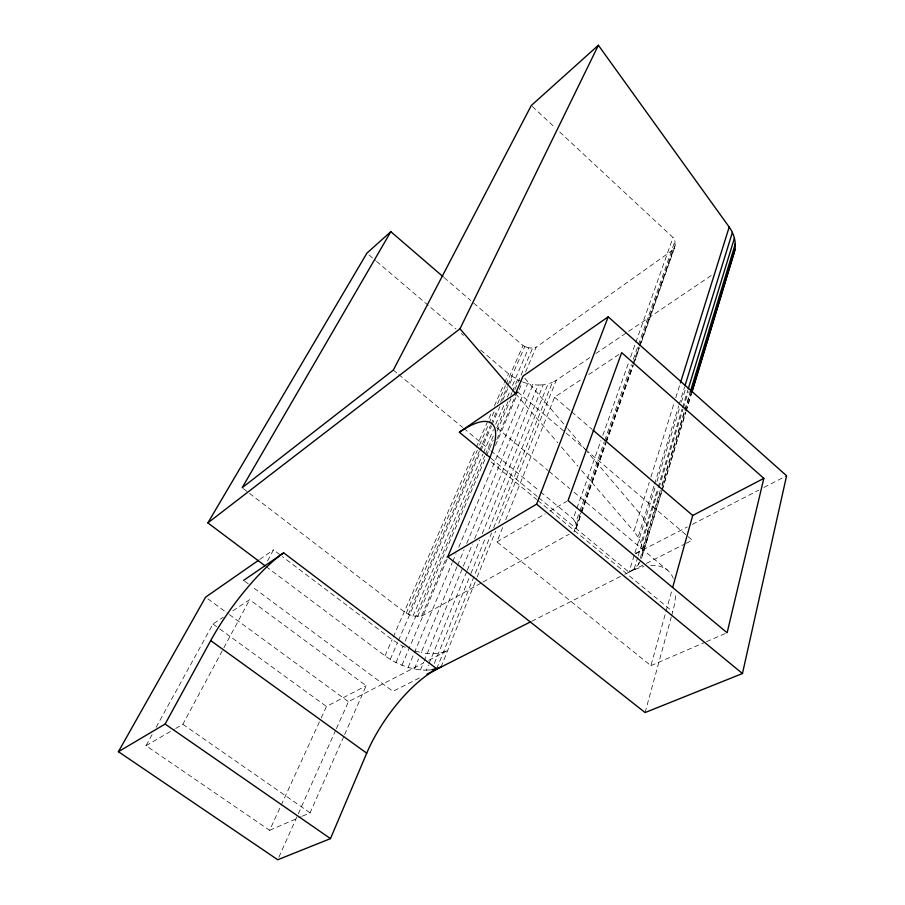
<?xml version="1.0" encoding="UTF-8"?>
<svg xmlns="http://www.w3.org/2000/svg" width="905" height="905" viewBox="0 0 905 905"><rect width="100%" height="100%" fill="white"/><g stroke="black" fill="none" stroke-linecap="round" stroke-linejoin="round"><path stroke-width="0.68" stroke-dasharray="4.53 3.39" d="M580.558 512.886L574.019 531.484L576.078 528.441L581.101 513.35M641.362 342.384L674.938 246.703L674.949 241.126L673.026 237.517L559.222 131.53M661.86 490.759L641.407 558.69L661.646 492.026M645.084 712.552L671.272 617.018M671.634 615.672L672.743 611.633A94.131 41.743 -51.9 0 0 675.662 593.623M502.637 527.558L496.924 541.891L650.91 665.661L665.594 612.889M665.967 611.542L671.996 589.89M662.268 489.401L685.571 412.522M685.979 411.175L691.296 393.641M662.064 490.68L685.752 412.454M686.171 411.108L691.477 393.573M642.471 554.72L642.46 549.041L660.277 490.476M661.917 485.08L684.474 410.915M684.893 409.569L690.221 392.035M538.735 497.705L628.998 572.164L634.201 568.86L638.263 564.777L639.824 559.618M640.22 558.328L660.537 491.449M662.177 486.053L684.7 411.911M685.108 410.565L690.436 393.042M642.46 549.041L641.012 543.136L657.697 488.643M658.105 487.297L682.042 409.139M682.449 407.793L687.823 390.281M634.201 568.86L637.742 557.276M638.127 555.987L658.636 488.881M659.044 487.535L682.913 409.422M683.332 408.076L688.264 391.922M634.145 555.466L628.998 572.164A94.131 41.743 -51.9 0 1 643.828 566.62M634.959 552.831L655.265 486.924M656.928 481.551L679.723 407.567M681.386 402.193L685.526 388.743M641.012 543.136L638.127 537.197L654.134 485.442M654.553 484.096L678.693 406.028M679.101 404.682L684.519 387.193M638.127 537.197L633.907 531.405L649.247 482.399M650.933 477.026L674.078 403.11M675.752 397.736L680.39 382.951M581.021 511.563L605.309 442.488M605.773 441.154L632.391 365.439M632.855 364.104L638.919 346.841M639.394 345.518L673.003 249.871L674.938 246.703M581.564 512.015L605.818 442.918M606.293 441.583L632.878 365.835M634.744 360.518L639.416 347.226M639.88 345.902L675.334 244.893M576.078 528.441L581.214 513.814M581.677 512.49L605.92 443.382M606.395 442.059L633.432 364.975M633.896 363.652L639.496 347.701M576.428 526.642L575.704 522.762L579.449 512.128M579.913 510.805L604.257 441.719M604.721 440.396L631.407 364.67M633.285 359.353L637.957 346.072M638.432 344.748L674.949 241.126M575.704 522.762L573.148 518.904L576.451 509.606M576.915 508.282L600.943 440.588M602.832 435.282L628.737 362.283M630.627 356.966L635.333 343.696M635.808 342.373L673.026 237.517M505.748 519.742L554.55 397.205L582.82 378.437M441.007 667.076L476.652 578.374M477.173 577.062L495.635 531.144M498.791 523.271L556.27 380.27L590.049 357.441M436.719 668.75L491.539 533.045M493.655 527.807L552.401 382.396L556.27 380.27M434.355 663.456L470.385 574.856M470.917 573.544L485.804 536.925M488.994 529.086L548.034 383.924L552.401 382.396M266.081 566.575L385.01 655.831C396.956 664.519 411.47 670.005 426.323 670.175L428.393 665.118M428.913 663.851L466.754 571.496M467.297 570.184L479.593 540.161M482.275 533.633L543.249 384.817L548.034 383.924M420.474 669.892L423.597 662.313M424.117 661.057L462.794 567.492M463.326 566.191L472.489 544.029M474.639 538.826L538.192 385.066L543.249 384.817M414.366 668.953L418.563 658.885M415.033 651.057L421.187 652.584L457.002 566.745M457.545 565.444L464.05 549.844M466.765 543.339L532.955 384.659L538.192 385.066M408.144 667.392L452.206 562.774M452.76 561.485L456.041 553.69M458.767 547.197L527.672 383.618L532.955 384.659M243.253 488.598L406.153 613.262L412.963 616.101L421.504 616.192L446.98 556.417M496.811 439.479L515.646 395.304M525.613 371.921L536.133 347.237L673.003 249.871M401.967 665.243L447.489 558.215M495.454 445.464L516.404 396.209M519.165 389.738L521.914 383.256M395.96 662.562L402.951 646.283L392.114 639.586L282.439 556.654M405.169 641.102L484.661 456.063M485.216 454.774L494.119 434.072M496.89 427.601L508.01 401.718M510.793 395.247L511.902 392.668M512.456 391.367L517.468 379.727L508.508 373.754L480.623 349.997M417.544 616.712L485.928 457.104M486.483 455.803L493.157 440.237M497.049 431.153L510.94 398.709M514.832 389.625L532.626 348.097L536.133 347.237M412.963 616.101L482.84 454.118M483.406 452.828L493.463 429.502M495.702 424.309L504.651 403.585M507.445 397.103L510.239 390.621M512.479 385.44L528.69 347.859L532.626 348.097M390.259 659.394L397.306 643.138M398.438 640.559L480.261 451.912M480.827 450.611L491.472 426.063M492.037 424.773L499.877 406.684M502.682 400.225L507.728 388.596M509.968 383.426L512.773 376.966M406.153 613.262L477.263 450.283M479.514 445.113L488.553 424.422M489.107 423.121L495.318 408.902M497.58 403.721L505.476 385.621M506.042 384.32L522.977 345.518L471.822 301.456M408.325 614.438L479.209 451.369M479.774 450.068L490.453 425.486M491.019 424.185L497.207 409.954M500.578 402.193L507.332 386.661M507.897 385.36L524.776 346.536L522.977 345.518M385.01 655.831L392.114 639.586M393.245 637.007L475.736 448.597M476.302 447.308L492.128 411.175M494.39 406.017L503.995 384.071M504.56 382.781L508.508 373.754M302.508 816.118L310.098 812.837L344.07 735.822M344.635 734.543L366.163 685.764L249.667 599.676L232.461 611.101M278.887 857.182L335.8 729.962M336.377 728.672L348.448 701.68L423.789 662.845M152.085 734.645L145.999 745.697L269.645 830.304L320.608 719.237M321.196 717.959L326.467 706.466L366.163 685.764M175.717 728.446L182.855 724.294L223.207 649.032M223.863 647.799L249.667 599.676M267.586 560.862L273.491 549.889L281.319 555.806M156.146 727.269L212.958 624.043L223.286 617.187M638.263 564.777L640.355 561.202M259.678 559.505L273.491 549.889M595.875 353.504L712.348 274.769M588.702 374.523L619.325 354.194M635.57 553.509C651.362 546.168 650.978 524.448 639.564 513.316L587.684 452.217M145.999 745.697L174.529 729.136M496.924 541.891L545.138 513.893M549.957 511.099L566.835 501.291M421.504 616.192L481.777 582.718M482.999 582.039L569.098 534.222M428.812 660.254L447.647 650.537C439.434 654.473 429.954 654.202 421.187 652.584M635.796 553.532L687.314 526.959M692.348 524.368L758.944 490.035M763.967 487.444L786.592 475.781M419.445 677.969L392.94 691.341L251.511 586.293M531.631 621.328L623.511 574.935M624.767 574.302L645.141 564.019M646.385 563.396L684.87 543.962M686.114 543.328L692.325 540.195L686.94 535.624M269.645 830.304L301.252 816.661M650.91 665.661L705.165 642.245M706.454 641.679L727.122 632.753M426.323 670.175L431.776 669.791M522.468 381.955L527.672 383.618M524.776 346.536L528.69 347.859M517.468 379.727L521.212 381.401M402.951 646.283L405.327 647.347M182.855 724.294L310.098 812.837M212.958 624.043L218.637 628.161M219.768 628.986L326.467 706.466M207.845 598.827L228.252 613.76M229.395 614.586L348.448 701.68M244.723 581.248L250.38 585.456M490.895 458.235L537.649 496.811M491.042 461.912L536.733 499.56M537.83 500.454L672.743 611.633M393.324 370.066L397.657 373.652M398.743 374.546L462.659 427.443M463.733 428.348L489.741 449.864M490.815 450.758L539.572 491.11M540.647 492.003L573.148 518.904M497.094 427.997L548.057 470.521M549.143 471.426L569.743 488.621M574.075 492.241L667.324 570.048M517.83 392.069L584.607 448.756M585.682 449.672L685.866 534.708M369.059 254.984L375.496 260.459M376.571 261.375L455.95 328.979M461.312 333.549L463.462 335.382M554.55 397.205L570.614 410.961M571.689 411.877L592.04 429.287M444.106 277.575L470.747 300.528M532.321 106.473L555.082 127.673M515.59 393.596L557.774 442.737M561.451 447.013L577.956 466.245M581.621 470.51L633.907 531.405M524.866 378.267L566.745 427.567M567.65 428.642L586.768 451.154M650.763 565.546A94.131 41.743 -51.9 0 1 673.297 578.318"/><path stroke-width="1.36" d="M691.884 392.227L733.559 254.656C737.145 245.447 734.86 234.927 729.192 227.053L598.375 45.25L531.28 105.512L393.324 370.066L242.144 487.75L390.824 231.68L443.043 276.659M517.83 392.069L459.355 432.217A98.803 28.734 -51.3 0 1 488.87 460.113L447.726 556.779L645.084 712.552L742.462 673.535L786.592 475.781L608.205 316.829L523.045 376.118L515.59 393.596L459.966 328.82L598.375 45.25M763.843 478.36L727.122 632.753L568.046 500.589L621.678 352.633L763.843 478.36L692.698 515.465L672.743 587.187M691.703 392.295L735.041 249.316M690.221 392.035L735.335 243.705M688.23 388.935L734.453 238.015M684.938 385.847L732.383 232.404M680.39 382.951L729.192 227.053M447.726 556.779L536.608 504.164L608.205 316.829M258.525 560.308L205.582 597.176L118.408 751.693L277.745 859.75L330.472 838.618L366.717 753.175A82.084 30.272 -54.8 0 1 437.104 669.055L283.695 552.865L243.592 580.41M731.625 258.366L733.559 254.656M118.408 751.693L165.117 724.057L210.707 640.604A85.556 20.544 -53.2 0 1 283.695 552.865M264.961 565.738L207.867 522.886L366.91 253.151L390.824 231.68M207.867 522.886L459.966 328.82M427.013 674.146L530.364 621.961M441.007 667.076L431.776 669.791M165.117 724.057L330.472 838.618M210.707 640.604L366.717 753.175M536.608 504.164L742.462 673.535M459.355 432.217L489.809 457.342M593.103 430.214L692.698 515.465"/></g></svg>
